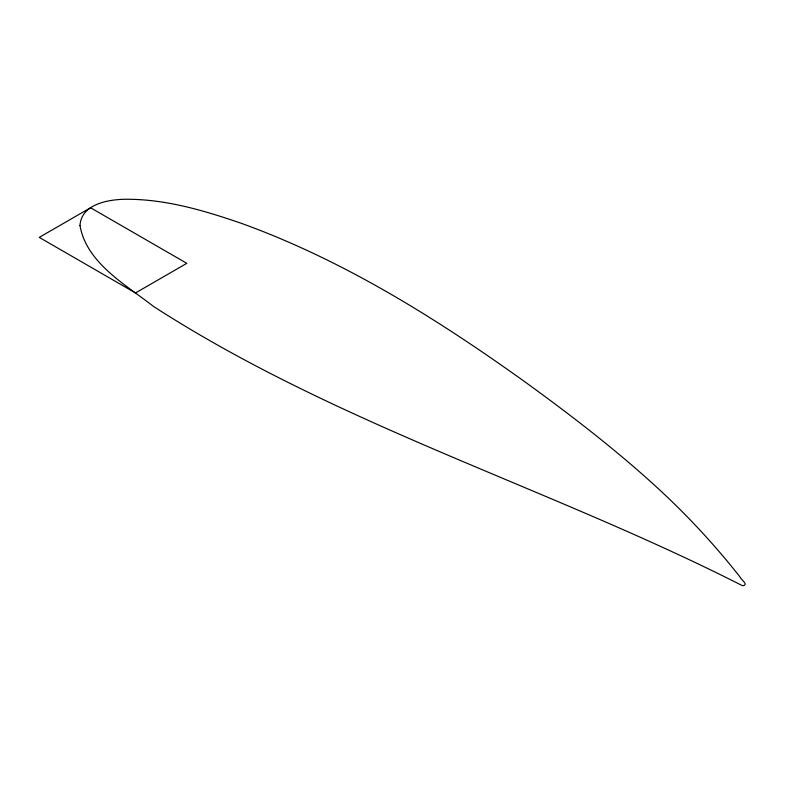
<?xml version="1.0" encoding="UTF-8"?>
<svg xmlns="http://www.w3.org/2000/svg" width="785" height="785" viewBox="0 0 785 785"><rect width="100%" height="100%" fill="white"/><g stroke="black" fill="none" stroke-linecap="round" stroke-linejoin="round"><path stroke-width="1.18" d="M79.991 225.57C86.536 263.171 125.885 284.749 153.468 306.415C336.853 424.793 548.852 487.328 742.649 585.796C749.233 584.815 741.118 579.948 740 576.995C736.693 572.756 733.318 568.566 729.913 564.405C722.592 555.505 715.057 546.772 707.334 538.206C691.801 520.985 675.453 504.49 658.419 488.761C615.989 449.746 570.165 414.608 523.526 380.833C436.038 318.317 343.614 260.404 242.074 223.588C204.286 210.547 164.968 198.801 124.619 199.272C107.574 199.635 81.247 204.326 79.991 225.57M90.569 207.76L39.25 237.384L135.501 292.952L186.81 263.328L90.569 207.76"/></g></svg>
